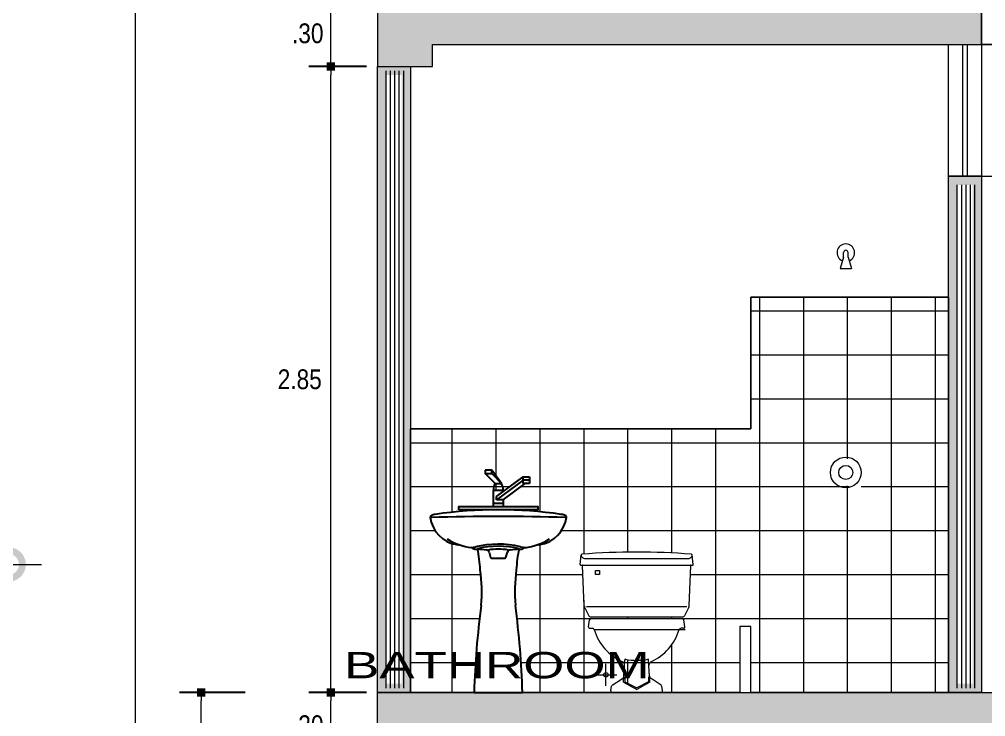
# Model space of a CAD drawing. Header units: millimetres. Extents: x 1555 to 3397, y 790 to 1592.
# Drawn here: x 1710.229 to 1714.628, y 797.353 to 800.527 of the extents above; entities that cross this region are included whole.
import ezdxf

# ---------------------------------------------------------------- set-up
doc = ezdxf.new("R2010")
doc.units = ezdxf.units.MM
doc.linetypes.add('CONTINUA', pattern=[0])
doc.layers.get('0').update_dxf_attribs({"lineweight": 5})
doc.layers.get('Defpoints').update_dxf_attribs({"lineweight": 5})
for name, color, linetype, lineweight in [('0-Hach de Muro Alto', 145, 'Continuous', 5), ('0-Muro Alto', 145, 'Continuous', 5), ('02', 2, 'Continuous', 5), ('CASCO', 7, 'Continuous', 9), ('CONCRETO DE LOSA ALIGERADO', 251, 'Continuous', 5), ('COTA', 250, 'Continuous', 9), ('COTAS', 7, 'Continuous', 9), ('COTAS-01', 7, 'Continuous', 15), ('LOSA STDIO ARQ', 7, 'Continuous', 13), ('MURO ELEV', 7, 'Continuous', 20), ('TEXT2', 7, 'Continuous', 9), ('VENTANA', 150, 'Continuous', 5)]:
    doc.layers.add(name, color=color, linetype=linetype, lineweight=lineweight)
doc.layers.add('0-SANIT', color=139, linetype='CONTINUA')
for name, color, linetype, lineweight, true_color in [('APARATOS-SANITARIOS-02', 7, 'Continuous', 13, 0x474e45), ('RELLENO DE MURO CORTE', 7, 'Continuous', 5, 0x5b605f), ('TEXTURA SH', 7, 'Continuous', 5, 0x5f8f9f)]:
    doc.layers.add(name, color=color, linetype=linetype, lineweight=lineweight, true_color=true_color)
doc.styles.add('DETALLES', font='techl___.ttf')
doc.styles.add('STYLE1-50EJES', font='swissel.ttf', dxfattribs={"width": 1.199999999999999, "height": 0.085})
doc.styles.add('TEXTO-AMBIENTES', font='GOTHIC.TTF', dxfattribs={"width": 1.5, "height": 0.125})
doc.dimstyles.new('50$0', dxfattribs={"dimscale": 0, "dimtxt": 0.09, "dimasz": 0.038, "dimexe": 0.1, "dimexo": 0.05, "dimgap": 0.02, "dimtad": 2, "dimtih": 1, "dimtoh": 1, "dimlfac": -1, "dimzin": 4, "dimdsep": 46, "dimtxsty": 'DETALLES', "dimblk": 'BOXFILLED', "dimcen": 2.5, "dimclrd": 256, "dimclre": 256, "dimclrt": 256, "dimazin": 0, "dimtfac": 1, "dimtmove": 0, "dimatfit": 2, "dimldrblk": 'DOT', "dimfxl": 0.2, "dimfxlon": 1, "dimtolj": 1, "dimtzin": 0, "dimlwd": -1, "dimarcsym": 0})
doc.dimstyles.new('DIM-1-50ejes', dxfattribs={"dimtxt": 0.085, "dimasz": 0.25, "dimexe": 0.15, "dimexo": 0.18, "dimgap": 0.03, "dimtad": 2, "dimtih": 1, "dimtoh": 1, "dimzin": 0, "dimdsep": 46, "dimtxsty": 'STYLE1-50EJES', "dimblk1": 'DOTSMALL', "dimblk2": 'DOTSMALL', "dimsah": 1, "dimcen": 2.75, "dimclrd": 256, "dimclre": 256, "dimclrt": 256, "dimazin": 0, "dimtfac": 1, "dimtix": 1, "dimtmove": 0, "dimatfit": 3, "dimldrblk": 'DOTSMALL', "dimfxl": 1, "dimfxlon": 1, "dimtolj": 1, "dimtzin": 0, "dimlwd": -1, "dimlwe": -1, "dimarcsym": 0})
pattern_1 = [(90, (-15.16078076345252, 10.08726843594229), (-0.02, 1.224606353822377e-18), [])]

# ---------------------------------------------------------------- blocks, each defined once
blk = doc.blocks.new('08')
at = {"layer": '0-SANIT'}
for p, q in [((87.04507369212357, 233.2308533090098), (87.05211288917054, 233.2071760098524)), ((87.05690557095116, 233.2036008611932), (87.11744597145662, 233.203600861193)), ((87.05690557095116, 233.203600861193), (87.08717577120298, 233.203600861193)), ((87.12223865323803, 233.2071760098527), (87.12927785028481, 233.2308533090099)), ((86.97717577119894, 232.592428427897), (87.19717577120674, 232.592428427897))]:
    blk.add_line(p, q, dxfattribs=at)
for centre, radius, start, end in [((87.08717577120298, 231.4095175278598), 2.014083333333336, 81.8127209901912, 98.18727900978902), ((86.78067106628625, 233.3922352793988), 0.0035499504040664, 169.9329668459736, 264.4404851197214), ((86.78270501785846, 233.3918741847464), 0.0056157065251811, 114.2433873927923, 169.9329668459768), ((86.91916892234259, 233.4064563519532), 0.1426308050764352, 186.271216529078, 261.4036405348374), ((87.08717577120298, 223.7811008611924), 9.612499999999931, 88.17070290955546, 91.82929709044451), ((86.81409880926547, 233.3221610680384), 0.0820715027732099, 99.6425033521044, 114.2433873927923), ((87.2551826200652, 233.4064563519532), 0.1426308050764352, 278.5963594651625, 353.728783470922), ((87.36025273314226, 233.3221610680384), 0.0820715027732099, 65.75661260720769, 80.35749664789562), ((87.39164652454748, 233.3918741847464), 0.0056157065251811, 10.06703315402319, 65.75661260720769), ((87.39368047612155, 233.3922352793988), 0.0035499504040664, 275.5595148802786, 10.06703315402639), ((86.99233165990881, 233.5022300300934), 0.2518801346262582, 236.6590644080008, 263.892049885382), ((87.18201988249893, 233.5022300300934), 0.2518801346262582, 276.107950114618, 303.3409355919985), ((86.90301126640954, 233.2937886516301), 0.0288266701460281, 259.6849349654652, 277.9747523212645), ((86.96487908254677, 233.3349897902662), 0.0825706157966858, 268.246867262015, 285.2849628650103), ((86.9619843213277, 233.2398056914471), 0.0124883234263201, 48.17242747926685, 82.53150097110539), ((86.98313447142937, 233.263437949382), 0.0192262231477329, 228.1724274792721, 299.5083657987724), ((87.08717577120298, 232.8417080040499), 0.4256730832410486, 76.33964633221233, 104.1881902887282), ((87.08717577120298, 232.8417080040499), 0.4158928571427728, 76.85632422889596, 103.1436757711107), ((86.36744147079719, 233.1154117162655), 0.6388010195241876, 3.09813212779548, 11.86063549345851), ((87.09283075452907, 233.8562352494145), 0.6177148430277891, 260.6622783658492, 264.364243709984), ((87.0306956467788, 233.226578754988), 0.0150000000006843, 16.55707137709067, 84.36424371143045), ((87.08717577120298, 232.9894758611926), 0.2551250000003096, 79.84078427998246, 100.1592157200175), ((87.14365589562867, 233.226578754989), 0.0149999999995669, 95.63575629103718, 163.4429286253829), ((87.0815207878758, 233.8562352494276), 0.6177148430411902, 275.6357562900782, 279.3377216342137), ((87.80691007160841, 233.1154117162655), 0.6388010195241876, 168.1393645065415, 176.9018678722045), ((87.1912170709784, 233.263437949382), 0.0192262231477329, 240.4916342012276, 311.8275725207279), ((87.20947245986102, 233.3349897902662), 0.0825706157966858, 254.7150371349929, 274.8521757056616), ((87.21236722108007, 233.2398056914471), 0.0124883234263201, 106.4995351413463, 131.8275725207331), ((87.27134027599823, 233.2937886516301), 0.0288266701460281, 262.0252476775565, 280.3150650345349), ((87.05690557095132, 233.2086008611924), 0.0049999999992968, 196.5570713736504, 269.999999998046), ((87.1174459714565, 233.2086008611931), 0.0050000000000541, 270.0000000008142, 343.4429286251789), ((86.20506317576022, 233.0481040346304), 0.8066988150755797, 355.7673589135829, 7.251999638275732), ((87.96928836664542, 233.0481040346304), 0.8066988150755797, 172.7480003617243, 184.2326410864154), ((90.68507814864051, 232.4886815767202), 3.709353508330822, 172.2550944807594, 178.3972862208375), ((83.48927339376498, 232.4886815767202), 3.709353508330992, 1.602713779162419, 7.744905519240548)]:
    blk.add_arc(centre, radius, start, end, dxfattribs=at)
blk = doc.blocks.new('Faucet - single handle front')
for p, q in [((-2, 6), (-2, 5.5)), ((-1, 6), (-2, 6)), ((-1, 5.5), (-1, 6)), ((0.5, 4), (-1, 6)), ((-0.5, 4), (-2, 5.5)), ((-2, 5.5), (-1, 5.5)), ((-1, 5.5), (0.5, 4)), ((-0.25, 2), (3.75, 5)), ((3.75, 4.5), (-0.25, 1.5)), ((3.75, 4.5), (3.75, 5)), ((3.75, 5), (4.75, 5)), ((3.75, 4), (3.75, 4.5)), ((4.75, 4.5), (3.75, 4.5)), ((4.75, 5), (4.75, 4.5)), ((4.75, 4.5), (4.75, 4)), ((-0.75, 3), (0.75, 3)), ((-0.75, 0.5), (-0.75, 3)), ((-0.5, 4), (0.5, 4)), ((0.75, 1.5), (4.087420000000009, 4.002999999999985)), ((0.75, 3), (0.75, 2.738600000000019)), ((4.75, 4), (3.75, 4)), ((-0.25, 1.5), (-0.25, 2)), ((0.75, 1.5), (-0.25, 1.5)), ((0.75, 1.5), (0.75, 0.5)), ((-0.75, 1), (0.75, 1))]:
    blk.add_line(p, q)
blk.add_lwpolyline([(-6, 0), (-6, 0.5), (6, 0.5), (6, 0)], close=True)
for centre, start, end in [((1.254260000000002, 3.030199999999978), 151.0646, 180.8629), ((-1.254260000000002, 3.030199999999978), 359.1371, 28.93536)]:
    blk.add_arc(centre, 2.004481999999999, start, end)
blk = doc.blocks.new('A$C595F2AF5')
at = {"layer": 'APARATOS-SANITARIOS-02'}
for p, q in [((-0.2499080307029544, 0.0879396269036761), (-0.2455712646665233, 0.1313072872643488)), ((-0.22990324565626, 0.1156367212921623), (0.2443458891061709, 0.1156367212921623)), ((0.2643506741510464, 0.0879396269036761), (0.2600139081164343, 0.1313072872643488)), ((-0.2469233926785819, 0.0846416390098739), (0.2613660361266739, 0.0846416390098739)), ((-0.2313771207309401, -0.1001260242816215), (-0.2391952191983364, 0.0835992896739981)), ((-0.1807488546974127, 0.04264830172371601), (-0.1807488546974127, 0.06114536695702099)), ((-0.1807488546974127, 0.06114536695702099), (-0.1622517894643352, 0.06114536695702099)), ((-0.1622517894643352, 0.06114536695702099), (-0.1622517894643352, 0.04264830172371601)), ((0.245819764180851, -0.1001260242816215), (0.2536378626459736, 0.0835992896739981)), ((-0.1622517894643352, 0.04264830172371601), (-0.1807488546974127, 0.04264830172371601)), ((-0.2298073400497742, -0.1061955444673686), (-0.2099553663747429, -0.1458994918167491)), ((-0.2208923018588393, -0.103328537412267), (0.2353349453092051, -0.103328537412267)), ((0.2442499834996852, -0.1061955444673686), (0.2243980098241991, -0.1458994918167491)), ((-0.2126470131565838, -0.1952406418962482), (-0.2069790241853298, -0.1640667025536686)), ((-0.2028010839535455, -0.1503210815184275), (0.2172437274034564, -0.1503210815184275)), ((-0.200093027355706, -0.1583198124295677), (0.214535670805617, -0.1583198124295677)), ((0.2270896566064948, -0.1952406418962482), (0.2214216676352407, -0.1640667025536686)), ((-0.2067447301592438, -0.2023128324432264), (-0.1944960225750947, -0.2023128324432264)), ((-0.1799534254946593, -0.2083118806273205), (0.2271864217923394, -0.2083118806273205)), ((0.2211873736100642, -0.2023128324432264), (0.2089386660250057, -0.2023128324432264)), ((-0.0530044169045141, -0.4482738079742603), (-0.0469966700734403, -0.3461421118619228)), ((0.0674470603526061, -0.4482738079742603), (0.0614393135233513, -0.3461421118619228)), ((-0.1327564692269334, -0.4642712697972229), (-0.1327564692269334, -0.3642871334030815)), ((-0.1827485374255957, -0.4142792015996975), (-0.0827644010305449, -0.4142792015996975)), ((-0.10385895178797, -0.4616849703307935), (-0.0580340490701019, -0.4314153098192719)), ((-0.0466089235928848, -0.4238684379448614), (-0.0462102903898085, -0.4460418037425598)), ((0.0610515670427958, -0.4238684379448614), (0.0606529338397195, -0.4460418037425598)), ((0.118301595237881, -0.4616849703307935), (0.0724766925195581, -0.4314153098192719)), ((-0.1109909781994247, -0.4858313451398999), (-0.106851360922974, -0.4660885550493959)), ((-0.0530044169045141, -0.4482738079742603), (0.0072213217249555, -0.4809484954347454)), ((-0.0462102903898085, -0.4460418037425598), (0.0072213217249555, -0.4738382964106905)), ((0.0606529338397195, -0.4460418037425598), (0.0072213217249555, -0.4738382964106905)), ((0.0674470603526061, -0.4482738079742603), (0.0072213217249555, -0.4809484954347454)), ((0.1254336216493357, -0.4858313451398999), (0.121294004371066, -0.4660885550493959)), ((0.1185836898198431, -0.4942665107163294), (-0.1041410463694774, -0.4942665107163294))]:
    blk.add_line(p, q, dxfattribs=at)
blk.add_circle((-0.1327564692269334, -0.4142792015996975), 0.0099984136394753, dxfattribs=at)
for centre, radius, start, end in [((-0.2415917472999354, 0.1309093355279174), 0.0039993654557901, 94.47587080924713, 174.289406862503), ((0.0072213217249555, -3.047673883982156), 3.192306004828801, 85.52412919072685, 94.47587080927313), ((0.2560343907493916, 0.1309093355279174), 0.0039993654557901, 5.710593137497049, 85.52412919075284), ((-0.2288223222290071, 0.1323854882519981), 0.0167836107591696, 183.6832918305656, 273.6926049631719), ((0.2432649656784633, 0.1323854882519981), 0.0167836107591696, 266.3073950368281, 356.3167081694343), ((-0.2469233926785819, 0.0876411631014662), 0.0029995240918426, 174.289406862503, 270), ((-0.238196281850378, 0.0836417976457824), 0.0009998413639475, 90, 182.4366482468057), ((0.25263892529847, 0.0836417976457824), 0.0009998413639475, 357.5633517531943, 90), ((0.2613660361266739, 0.0876411631014662), 0.0029995240918426, 270, 5.710593137497049), ((-0.2163930605097448, -0.0994884046982634), 0.014997620459213, 182.4366482468057, 206.565051177078), ((0.2308357039596558, -0.0994884046982634), 0.014997620459213, 333.434948822922, 357.5633517531943), ((-0.2028010839535455, -0.142322350605923), 0.0079987309115803, 206.565051177078, 270), ((-0.200093027355706, -0.1653187019768438), 0.0069988895476327, 90, 169.6951535312304), ((0.214535670805617, -0.1653187019768438), 0.0069988895476327, 10.30484646876953, 90), ((0.2172437274034564, -0.142322350605923), 0.0079987309115803, 270, 333.434948822922), ((-0.2067447301592438, -0.1963137842591322), 0.0059990481836852, 169.6951535312304, 270), ((-0.1967702223114429, -0.2144772669877284), 0.0123751950375931, 29.88132701369106, 79.41052305709412), ((-0.1797307635447396, -0.1939309382834153), 0.0143826659923272, 226.6182064325066, 270.8870469194073), ((0.039001210996048, -0.1410143389585983), 0.2348884714201915, 196.6490395032289, 245.817523953367), ((-0.0245585675461371, -0.1410143389585983), 0.2348884714201915, 294.182476046633, 343.3509604967711), ((0.1941734069946506, -0.1939309382834153), 0.0143826659923272, 269.1129530805927, 313.3817935674934), ((0.2112128657595349, -0.2144772669877284), 0.0123751950375931, 100.5894769429058, 150.1186729863089), ((0.2211873736100642, -0.1963137842591322), 0.0059990481836852, 270, 10.30484646876953), ((-0.0440023220403418, -0.3463182499818913), 0.0029995240918426, 78.91429334802227, 176.6335393365656), ((0.0072213217249555, -0.0848839533990713), 0.2634057181805171, 258.9142933480223, 281.0857066519777), ((0.0584449654902528, -0.3463182499818913), 0.0029995240918426, 3.366460663434391, 101.0857066519777), ((-0.0633631377500024, -0.3689717889811845), 0.014997620459213, 356.6335393365656, 65.81752395336697), ((0.0778057811980943, -0.3689717889811845), 0.014997620459213, 114.182476046633, 183.3664606634345), ((-0.0663001691332283, -0.4189013225033023), 0.014997620459213, 303.4467748077149, 356.6335393365656), ((0.0807428125813203, -0.4189013225033023), 0.014997620459213, 183.3664606634345, 236.553225192285), ((-0.1000014290925719, -0.4675248310778671), 0.0069988895476327, 123.4467748077149, 168.1579238846659), ((0.1144440725424829, -0.4675248310778671), 0.0069988895476327, 11.84207611533414, 56.55322519228507), ((-0.1041410463694774, -0.4872676211681437), 0.0069988895476327, 168.1579238846659, 270), ((0.1185836898198431, -0.4872676211681437), 0.0069988895476327, 270, 11.84207611533414)]:
    blk.add_arc(centre, radius, start, end, dxfattribs=at)
blk = doc.blocks.new('_DOTSMALL')
at = {"color": 0, "linetype": 'ByBlock', "const_width": 0.5}
blk.add_lwpolyline([(-0.0625, 0, 1), (0.0625, 0, 1)], format="xyb", close=True, dxfattribs=at)
blk = doc.blocks.new('*D433')
at = {"layer": 'COTAS', "transparency": 16777216}
for p, q in [((1709.308140050526, 798.045696615295), (1710.330788589698, 798.045696615295)), ((1710.180788589698, 790.645696615295), (1710.180788589698, 798.045696615295)), ((1709.308140050526, 790.645696615295), (1710.330788589698, 790.645696615295))]:
    blk.add_line(p, q, dxfattribs=at)
at = {"layer": 'Defpoints', "color": 0, "transparency": 16777216}
for p in [(1709.128140050526, 798.045696615295), (1710.180788589698, 798.045696615295), (1709.128140050526, 790.645696615295)]:
    blk.add_point(p, dxfattribs=at)
at = {"layer": 'COTAS', "transparency": 16777216, "xscale": 0.25, "yscale": 0.25, "zscale": 0.25}
for p, rotation in [((1710.180788589698, 798.045696615295), 90), ((1710.180788589698, 790.645696615295), 270)]:
    blk.add_blockref('_DOTSMALL', p, dxfattribs=dict(at, rotation=rotation))
at = {"layer": 'COTAS', "transparency": 16777216, "insert": (1710.363409279353, 794.3456966152952), "char_height": 0.085, "attachment_point": 5, "style": 'STYLE1-50EJES'}
blk.add_mtext('\\A1;7.40', dxfattribs=at)
blk = doc.blocks.new('_BOXFILLED')
at = {"color": 0, "linetype": 'ByBlock'}
blk.add_line((-0.5, 0), (-1, 0), dxfattribs=at)
blk.add_solid([(-0.5, 0.5), (0.5, 0.5), (-0.5, -0.5), (0.5, -0.5)], dxfattribs=at)
blk = doc.blocks.new('*D509')
at = {"layer": 'COTAS-01', "lineweight": -2, "transparency": 16777216}
for p, q in [((1711.809811800447, 797.4632360778785), (1711.547972589209, 797.4632360778785)), ((1711.809811800446, 797.1632360778785), (1711.547972589209, 797.1632360778785))]:
    blk.add_line(p, q, dxfattribs=at)
at = {"layer": 'COTAS-01', "transparency": 16777216}
blk.add_line((1711.647972589209, 797.2012360778785), (1711.647972589209, 797.4252360778785), dxfattribs=at)
at = {"layer": 'Defpoints', "color": 0, "transparency": 16777216}
for p in [(1711.647972589209, 797.4632360778785), (1711.859811800447, 797.4632360778785), (1711.859811800446, 797.1632360778785)]:
    blk.add_point(p, dxfattribs=at)
at = {"layer": 'COTAS-01', "transparency": 16777216, "xscale": 0.038, "yscale": 0.038, "zscale": 0.038}
for p, rotation in [((1711.647972589209, 797.4632360778785), 90), ((1711.647972589209, 797.1632360778785), 270)]:
    blk.add_blockref('_BOXFILLED', p, dxfattribs=dict(at, rotation=rotation))
at = {"layer": 'COTAS-01', "transparency": 16777216, "insert": (1711.542446273419, 797.3132360778787), "char_height": 0.09, "attachment_point": 5, "style": 'DETALLES'}
blk.add_mtext('\\A1;.30', dxfattribs=at)
blk = doc.blocks.new('_Dot')
at = {"layer": '02', "color": 0, "lineweight": -2}
blk.add_line((-0.5, 0), (-1, 0), dxfattribs=at)
at = {"layer": '02', "color": 0, "const_width": 0.5}
blk.add_lwpolyline([(-0.25, 0, 1), (0.25, 0, 1)], format="xyb", close=True, dxfattribs=at)
blk = doc.blocks.new('*D510')
at = {"layer": 'COTAS-01', "lineweight": -2, "transparency": 16777216}
for p, q in [((1711.809811800449, 800.3132360778761), (1711.547972589209, 800.3132360778761)), ((1711.809811800447, 797.4632360778785), (1711.547972589209, 797.4632360778785))]:
    blk.add_line(p, q, dxfattribs=at)
at = {"layer": 'COTAS-01', "transparency": 16777216}
blk.add_line((1711.647972589209, 797.5012360778785), (1711.647972589209, 800.2752360778761), dxfattribs=at)
at = {"layer": 'Defpoints', "color": 0, "transparency": 16777216}
for p in [(1711.647972589209, 800.3132360778761), (1711.859811800449, 800.3132360778761), (1711.859811800447, 797.4632360778785)]:
    blk.add_point(p, dxfattribs=at)
at = {"layer": 'COTAS-01', "transparency": 16777216, "xscale": 0.038, "yscale": 0.038, "zscale": 0.038}
for p, rotation in [((1711.647972589209, 800.3132360778761), 90), ((1711.647972589209, 797.4632360778785), 270)]:
    blk.add_blockref('_BOXFILLED', p, dxfattribs=dict(at, rotation=rotation))
at = {"layer": 'COTAS-01', "transparency": 16777216, "insert": (1711.505933115524, 798.8882360778775), "char_height": 0.09, "attachment_point": 5, "style": 'DETALLES'}
blk.add_mtext('\\A1;2.85', dxfattribs=at)
blk = doc.blocks.new('*D511')
at = {"layer": 'COTAS-01', "lineweight": -2, "transparency": 16777216}
for p, q in [((1711.809811800447, 800.6132360778761), (1711.547972589209, 800.6132360778761)), ((1711.809811800449, 800.3132360778761), (1711.547972589209, 800.3132360778761))]:
    blk.add_line(p, q, dxfattribs=at)
at = {"layer": 'COTAS-01', "transparency": 16777216}
blk.add_line((1711.647972589209, 800.3512360778761), (1711.647972589209, 800.5752360778761), dxfattribs=at)
at = {"layer": 'Defpoints', "color": 0, "transparency": 16777216}
for p in [(1711.647972589209, 800.6132360778761), (1711.859811800447, 800.6132360778761), (1711.859811800449, 800.3132360778761)]:
    blk.add_point(p, dxfattribs=at)
at = {"layer": 'COTAS-01', "transparency": 16777216, "xscale": 0.038, "yscale": 0.038, "zscale": 0.038}
for p, rotation in [((1711.647972589209, 800.6132360778761), 90), ((1711.647972589209, 800.3132360778761), 270)]:
    blk.add_blockref('_BOXFILLED', p, dxfattribs=dict(at, rotation=rotation))
at = {"layer": 'COTAS-01', "transparency": 16777216, "insert": (1711.542446273419, 800.4632360778763), "char_height": 0.09, "attachment_point": 5, "style": 'DETALLES'}
blk.add_mtext('\\A1;.30', dxfattribs=at)
blk = doc.blocks.new('*D537')
at = {"layer": 'COTA', "lineweight": -2, "transparency": 16777216}
for p, q in [((1711.257911035902, 797.4632360778785), (1710.957911035902, 797.4632360778785)), ((1711.257911035902, 790.7132360778762), (1710.957911035902, 790.7132360778762))]:
    blk.add_line(p, q, dxfattribs=at)
at = {"layer": 'COTA', "transparency": 16777216}
blk.add_line((1711.057911035901, 790.7512360778762), (1711.057911035901, 797.4252360778785), dxfattribs=at)
at = {"layer": 'Defpoints', "color": 0, "transparency": 16777216}
for p in [(1711.057911035901, 797.4632360778785), (1711.859811800446, 797.4632360778785), (1711.859811800446, 790.7132360778762)]:
    blk.add_point(p, dxfattribs=at)
at = {"layer": 'COTA', "transparency": 16777216, "xscale": 0.038, "yscale": 0.038, "zscale": 0.038}
for p, rotation in [((1711.057911035901, 797.4632360778785), 90), ((1711.057911035901, 790.7132360778762), 270)]:
    blk.add_blockref('_BOXFILLED', p, dxfattribs=dict(at, rotation=rotation))
at = {"layer": 'COTA', "transparency": 16777216, "insert": (1710.912187351691, 794.0882360778776), "char_height": 0.09, "attachment_point": 5, "style": 'DETALLES'}
blk.add_mtext('\\A1;6.75', dxfattribs=at)
blk = doc.blocks.new('*D538')
at = {"layer": 'COTA', "lineweight": -2, "transparency": 16777216}
for p, q in [((1710.957911035902, 800.6132360778703), (1710.657911035902, 800.6132360778703)), ((1710.957911035902, 790.7132360778762), (1710.657911035902, 790.7132360778762))]:
    blk.add_line(p, q, dxfattribs=at)
at = {"layer": 'COTA', "transparency": 16777216}
blk.add_line((1710.757911035902, 790.7512360778762), (1710.757911035902, 800.5752360778703), dxfattribs=at)
at = {"layer": 'Defpoints', "color": 0, "transparency": 16777216}
for p in [(1710.757911035902, 800.6132360778703), (1711.859811800447, 800.6132360778703), (1711.859811800447, 790.7132360778762)]:
    blk.add_point(p, dxfattribs=at)
at = {"layer": 'COTA', "transparency": 16777216, "xscale": 0.038, "yscale": 0.038, "zscale": 0.038}
for p, rotation in [((1710.757911035902, 800.6132360778703), 90), ((1710.757911035902, 790.7132360778762), 270)]:
    blk.add_blockref('_BOXFILLED', p, dxfattribs=dict(at, rotation=rotation))
at = {"layer": 'COTA', "transparency": 16777216, "insert": (1710.60771366748, 795.6632360778734), "char_height": 0.09, "attachment_point": 5, "style": 'DETALLES'}
blk.add_mtext('\\A1;9.90', dxfattribs=at)

msp = doc.modelspace()

# ---------------------------------------------------------------- hatches: boundary and pattern name
at = {"layer": 'CONCRETO DE LOSA ALIGERADO'}
h = msp.add_hatch(dxfattribs=at)
h.set_pattern_fill('CONCRETE', color=256, scale=0.18, style=0, pattern_type=2)
h.set_pattern_definition([(45, (290.8531900736515, -160.2073854640655), (0, 0.1800008193761351), [0.0254556, -0.050913, 0.0127278, -0.0763668, 0.0254556, -0.06363964116000001]), (135, (290.9701900736515, -160.1983854640654), (-0.1800008193761351, 0), [0.02545578, -0.0381834, 0.0127278, -0.063639, 0.02545578, -0.08909668116000001]), (63.43494882, (290.8261900736516, -160.2343854640656), (9.1798e-12, 0.1800000000000169), [0.02012399999999981, -0.08049599999999912, 0.02012399999999981, -0.08050211801999912]), (116.5650512, (290.8261900736516, -160.2343854640656), (-7.20117e-11, 0.1800000000000169), [0.02012399999999981, -0.08049599999999912, 0.02012399999999981, -0.08050211801999912]), (0, (290.8261900736516, -160.2163854640656), (0, 0.18), [0.009000000000000001, -0.07200000000000001, 0.018, -0.07200000000000001, 0.009000000000000001]), (0, (290.8261900736516, -160.1893854640655), (0, 0.18), [-0.027, 0.018, -0.07200000000000001, 0, -0.063, 0]), (0, (290.8261900736516, -160.1803854640655), (0, 0.18), [-0.07200000000000001, 0, -0.05400000000000001, 0.018, -0.036, 0]), (0, (290.8261900736516, -160.1533854640655), (0, 0.18), [-0.036, 0, -0.045, 0.018, -0.081, 0]), (0, (290.8261900736516, -160.1263854640654), (0, 0.18), [-0.036, 0.018, -0.07200000000000001, 0.018, -0.036, 0]), (0, (290.8261900736516, -160.0813854640655), (0, 0.18), [-0.027, 0.018, -0.036, 0, -0.099, 0]), (0, (290.8261900736516, -160.0723854640655), (0, 0.18), [-0.036, 0, -0.108, 0.018, -0.018, 0]), (90, (290.8351900736516, -160.1983854640654), (-0.18, 0), [-0.05400000000000001, 0, -0.05400000000000001, 0, -0.07200000000000001, 0]), (90, (290.8531900736515, -160.2343854640656), (-0.18, 0), [-0.027, 0.018, -0.07200000000000001, 0, -0.063, 0]), (90, (290.8711900736516, -160.2343854640656), (-0.18, 0), [-0.07200000000000001, 0, -0.063, 0.018, -0.027, 0]), (90, (290.9701900736515, -160.2343854640656), (-0.18, 0), [-0.036, 0.018, -0.09, 0.018, -0.018, 0]), (90, (290.8441900736516, -160.2163854640656), (-0.18, 0), [-0.05400000000000001, 0, -0.063, 0, -0.063, 0]), (90, (290.8621900736516, -160.2163854640656), (-0.18, 0), [-0.045, 0, -0.099, 0, -0.036, 0]), (90, (290.8801900736517, -160.2073854640655), (-0.18, 0), [-0.09, 0, -0.027, 0, -0.063, 0]), (90, (290.8891900736517, -160.2253854640655), (-0.18, 0), [-0.081, 0, -0.036, 0, -0.045, 0]), (90, (290.9071900736514, -160.1983854640654), (-0.18, 0), [-0.07200000000000001, 0, -0.027, 0, -0.07200000000000001, 0]), (90, (290.9161900736514, -160.1893854640655), (-0.18, 0), [-0.081, 0, -0.036, 0, -0.063, 0]), (90, (290.9251900736515, -160.2343854640656), (-0.18, 0), [-0.108, 0, -0.045, 0, -0.027, 0]), (90, (290.9341900736515, -160.2073854640655), (-0.18, 0), [-0.036, 0, -0.07200000000000001, 0, -0.07200000000000001, 0]), (90, (290.9431900736515, -160.2163854640656), (-0.18, 0), [-0.081, 0, -0.045, 0, -0.05400000000000001, 0]), (90, (290.9521900736515, -160.2253854640655), (-0.18, 0), [-0.07200000000000001, 0, -0.05400000000000001, 0, -0.05400000000000001, 0]), (90, (290.9701900736515, -160.2163854640656), (-0.18, 0), [-0.05400000000000001, 0, -0.05400000000000001, 0, -0.07200000000000001, 0]), (90, (290.9881900736516, -160.2073854640655), (-0.18, 0), [-0.07200000000000001, 0, -0.036, 0, -0.07200000000000001, 0]), (90, (290.9971900736516, -160.1983854640654), (-0.18, 0), [-0.027, 0, -0.108, 0, -0.045, 0])])
h.paths.add_polyline_path([(1714.609811800445, 800.4132360778788), (1714.609811800445, 800.613236077885), (1711.859811800447, 800.613236077885), (1711.859811800447, 800.313236077876), (1712.109811800447, 800.3132360778761), (1712.109811800447, 800.4132360778851)])
h.paths.add_polyline_path([(1717.159811800446, 800.3132360778761), (1717.159811800446, 800.6132360778848), (1715.559811800447, 800.6132360778848), (1715.559811800447, 800.3132360778761), (1715.809811800447, 800.3132360778761), (1715.809811800447, 800.4132360778763), (1716.909811800448, 800.4132360778761), (1716.909811800448, 800.3132360778762)])
h.paths.add_polyline_path([(1718.109811800444, 800.613236077885), (1718.109811800444, 800.4132360778788), (1720.609811800446, 800.4132360778851), (1720.609811800446, 800.3132360778759), (1720.859811800446, 800.313236077876), (1720.859811800446, 800.613236077885)])
h = msp.add_hatch(dxfattribs=at)
h.set_pattern_fill('CONCRETE', color=256, scale=0.18, style=0, pattern_type=2)
h.set_pattern_definition([(45, (290.8531900736515, -163.357385464063), (0, 0.1800008193761351), [0.0254556, -0.050913, 0.0127278, -0.0763668, 0.0254556, -0.06363964116000001]), (135, (290.9701900736515, -163.348385464063), (-0.1800008193761351, 0), [0.02545578, -0.0381834, 0.0127278, -0.063639, 0.02545578, -0.08909668116000001]), (63.43494882, (290.8261900736516, -163.3843854640631), (9.1798e-12, 0.1800000000000169), [0.02012399999999982, -0.08049599999999918, 0.02012399999999982, -0.08050211801999918]), (116.5650512, (290.8261900736516, -163.3843854640631), (-7.20117e-11, 0.1800000000000169), [0.02012399999999982, -0.08049599999999918, 0.02012399999999982, -0.08050211801999918]), (0, (290.8261900736516, -163.3663854640631), (0, 0.18), [0.009000000000000001, -0.07200000000000001, 0.018, -0.07200000000000001, 0.009000000000000001]), (0, (290.8261900736516, -163.339385464063), (0, 0.18), [-0.027, 0.018, -0.07200000000000001, 0, -0.063, 0]), (0, (290.8261900736516, -163.3303854640631), (0, 0.18), [-0.07200000000000001, 0, -0.05400000000000001, 0.018, -0.036, 0]), (0, (290.8261900736516, -163.3033854640631), (0, 0.18), [-0.036, 0, -0.045, 0.018, -0.081, 0]), (0, (290.8261900736516, -163.276385464063), (0, 0.18), [-0.036, 0.018, -0.07200000000000001, 0.018, -0.036, 0]), (0, (290.8261900736516, -163.2313854640631), (0, 0.18), [-0.027, 0.018, -0.036, 0, -0.099, 0]), (0, (290.8261900736516, -163.2223854640631), (0, 0.18), [-0.036, 0, -0.108, 0.018, -0.018, 0]), (90, (290.8351900736516, -163.348385464063), (-0.18, 0), [-0.05400000000000001, 0, -0.05400000000000001, 0, -0.07200000000000001, 0]), (90, (290.8531900736515, -163.3843854640631), (-0.18, 0), [-0.027, 0.018, -0.07200000000000001, 0, -0.063, 0]), (90, (290.8711900736516, -163.3843854640631), (-0.18, 0), [-0.07200000000000001, 0, -0.063, 0.018, -0.027, 0]), (90, (290.9701900736515, -163.3843854640631), (-0.18, 0), [-0.036, 0.018, -0.09, 0.018, -0.018, 0]), (90, (290.8441900736516, -163.3663854640631), (-0.18, 0), [-0.05400000000000001, 0, -0.063, 0, -0.063, 0]), (90, (290.8621900736516, -163.3663854640631), (-0.18, 0), [-0.045, 0, -0.099, 0, -0.036, 0]), (90, (290.8801900736517, -163.357385464063), (-0.18, 0), [-0.09, 0, -0.027, 0, -0.063, 0]), (90, (290.8891900736517, -163.3753854640631), (-0.18, 0), [-0.081, 0, -0.036, 0, -0.045, 0]), (90, (290.9071900736514, -163.348385464063), (-0.18, 0), [-0.07200000000000001, 0, -0.027, 0, -0.07200000000000001, 0]), (90, (290.9161900736514, -163.339385464063), (-0.18, 0), [-0.081, 0, -0.036, 0, -0.063, 0]), (90, (290.9251900736515, -163.3843854640631), (-0.18, 0), [-0.108, 0, -0.045, 0, -0.027, 0]), (90, (290.9341900736515, -163.357385464063), (-0.18, 0), [-0.036, 0, -0.07200000000000001, 0, -0.07200000000000001, 0]), (90, (290.9431900736515, -163.3663854640631), (-0.18, 0), [-0.081, 0, -0.045, 0, -0.05400000000000001, 0]), (90, (290.9521900736515, -163.3753854640631), (-0.18, 0), [-0.07200000000000001, 0, -0.05400000000000001, 0, -0.05400000000000001, 0]), (90, (290.9701900736515, -163.3663854640631), (-0.18, 0), [-0.05400000000000001, 0, -0.05400000000000001, 0, -0.07200000000000001, 0]), (90, (290.9881900736516, -163.357385464063), (-0.18, 0), [-0.07200000000000001, 0, -0.036, 0, -0.07200000000000001, 0]), (90, (290.9971900736516, -163.348385464063), (-0.18, 0), [-0.027, 0, -0.108, 0, -0.045, 0])])
h.paths.add_polyline_path([(1720.609811800446, 797.1632360778783), (1720.859811800446, 797.1632360778784), (1720.859811800446, 797.4632360778874), (1711.859811800447, 797.4632360778874), (1711.859811800447, 797.1632360778784), (1712.109811800447, 797.1632360778785), (1712.109811800447, 797.2632360778875), (1715.559811800447, 797.2632360778787), (1715.559811800447, 797.1632360778785), (1715.809811800447, 797.1632360778785), (1715.809811800447, 797.2632360778787), (1716.909811800448, 797.2632360778786), (1716.909811800448, 797.1632360778787), (1717.159811800446, 797.1632360778785), (1717.159811800446, 797.2632360778787), (1720.609811800446, 797.2632360778875)])
at = {"layer": 'RELLENO DE MURO CORTE'}
h = msp.add_hatch(dxfattribs=at)
h.set_pattern_fill('_USER', color=256, scale=0.02, angle=90, style=0, pattern_type=0)
h.set_pattern_definition(pattern_1)
h.paths.add_polyline_path([(1711.879811800449, 800.2932360778761), (1711.989811800449, 800.2932360778761), (1711.989811800449, 797.4832360778785), (1711.879811800449, 797.4832360778785)])
h = msp.add_hatch(dxfattribs=at)
h.set_pattern_fill('_USER', color=256, scale=0.02, angle=90, style=0, pattern_type=0)
h.set_pattern_definition(pattern_1)
h.paths.add_polyline_path([(1714.479811800451, 799.773236077876), (1714.589811800451, 799.773236077876), (1714.589811800451, 797.4832360778785), (1714.479811800451, 797.4832360778785)])
at = {"layer": 'TEXTURA SH'}
h = msp.add_hatch(dxfattribs=at)
h.set_pattern_fill('_USER', color=256, scale=0.2, angle=90, style=0, double=1, pattern_type=0)
h.set_pattern_definition([(90, (0, 0), (-0.2, 1.224606353822377e-17), []), (180, (0, 0), (-2.449212707644755e-17, -0.2), [])])
h.paths.add_polyline_path([(1713.288936976964, 798.0923990926623, 0.03907921678244236), (1712.790686623927, 798.0923990926622, 0.3630491229338544), (1712.787019214055, 798.0888098758594), (1712.782682448017, 798.0454422154988, 0.4437164408480133), (1712.785667086042, 798.0421442276045), (1712.793350904231, 798.0421442276045), (1712.80121335799, 797.8573765643124, 0.1056707213335094), (1712.802783138672, 797.8513070441267), (1712.822635112346, 797.8116030967785, 0.2840790438422734), (1712.829789394767, 797.8071815070773), (1713.249834206124, 797.8071815070773, 0.2840790438366647), (1713.256988488544, 797.8116030967783), (1713.276840462219, 797.8513070441265, 0.1056707213395275), (1713.278410242901, 797.8573765643126), (1713.286272696657, 798.0421442276047), (1713.293956514847, 798.0421442276045, 0.4437164408295418), (1713.296941152871, 798.0454422154986), (1713.292604386835, 798.0888098758592, 0.3630491228744778)], flags=16)
h.paths.add_polyline_path([(1714.103764453086, 798.4646007135981, 1), (1713.963687234049, 798.4646007135981, 1)], flags=16)
h.paths.add_polyline_path([(1713.226763885715, 797.7491889843192), (1713.226763819452, 797.7491889843193, 0.1240485448414058), (1713.23357923879, 797.7509062626937, -0.2198860968147729), (1713.104252574052, 797.6022123106196, 0.3113886581931119), (1713.095424519755, 797.5876501090163), (1713.094029792243, 797.6113604767327, 0.4542476396864336), (1713.090458704233, 797.6141278935686, -0.09704396884753576), (1712.989164896658, 797.6141278935684, 0.4542476396607027), (1712.985593808647, 797.6113604767327), (1712.984199081133, 797.5876501090152, 0.3113886582178247), (1712.975371026838, 797.6022123106201, -0.2198860968132108), (1712.8460443621, 797.7509062626937, 0.1230649855574276), (1712.852804047613, 797.749189092049), (1712.852776214079, 797.7491892267113, -0.1567061608091057), (1712.844414465161, 797.7519295356736, 0.1467558124204738), (1712.838094456143, 797.7551897561516), (1712.825845748561, 797.755189756152, -0.4679280380102448), (1712.819943465564, 797.7622619466988), (1712.825611454535, 797.7934358860415, -0.3624646087647312), (1712.832497451365, 797.7991827761656), (1713.247126149526, 797.7991827761656, -0.3624646087628604), (1713.254012146356, 797.7934358860416), (1713.259680135327, 797.7622619466987, -0.4679280380051562), (1713.25377785233, 797.755189756152), (1713.241529144746, 797.7551897561516, 0.1467558125783224), (1713.235209135722, 797.7519295356683, -0.1581935695449581)], flags=16)
h.paths.add_polyline_path([(1712.870338689256, 798.0186479555518), (1712.851841624023, 798.0186479555518), (1712.851841624023, 798.0001508903185), (1712.870338689256, 798.0001508903185)], flags=0)
h.paths.add_polyline_path([(1714.065825055909, 798.4646007135981, 1), (1714.001626631226, 798.4646007135981, 1)], flags=0)
h.paths.add_polyline_path([(1712.394811800511, 798.4144085111745), (1712.349811800511, 798.4594085111745), (1712.379811800511, 798.4594085111745), (1712.424811800511, 798.4144085111745)], flags=16)
h.paths.add_polyline_path([(1712.719811800511, 798.2636634615403, 0.2478898229308104), (1712.716588439451, 798.2678022889459, 0.07043195276745214), (1712.694484955056, 798.274188981789, 0.03546890884489629), (1712.409811800511, 798.2944085111748), (1712.589811800511, 798.2944085111745), (1712.589811800511, 798.3094085111745), (1712.432311800511, 798.3094085111745), (1712.432311800511, 798.3394085111745), (1712.532314397394, 798.4144085111745), (1712.552311800511, 798.4144085111745), (1712.552311800511, 798.4294085111745), (1712.552311800511, 798.4444085111745), (1712.522311800511, 798.4444085111745), (1712.432311800511, 798.3769085111745), (1712.432311800511, 798.3844085111746), (1712.387311800511, 798.3844085111746), (1712.387311800511, 798.3094085111745), (1712.229811800511, 798.3094085111745), (1712.229811800511, 798.2944085111745), (1712.409811800511, 798.2944085111748, 0.03573894834407659), (1712.122987850758, 798.2738807189436, 0.06379470761123925), (1712.103035161571, 798.267802288946, 0.2478898229224092), (1712.099811800511, 798.2636634615407, 0.47380844932761), (1712.103425378375, 798.2595244282643, -0.0159292107346762), (1712.715748160323, 798.2595387701787, 0.5165789756875072)], flags=16)
h.paths.add_polyline_path([(1712.889835595854, 797.5432233869951, 1), (1712.909832423133, 797.5432233869951, 1)], flags=16)
edge = h.paths.add_edge_path()
edge.add_arc((1712.532108476903, 798.2057974398742), 0.08257061579616914, 271.7514601665431, 274.8521930126003)
edge.add_arc((1712.504655908315, 798.3730376795932), 0.2518801346263326, 277.858044509535, 289.7999334661486)
edge.add_arc((1712.593918375752, 798.1646043571409), 0.02882667014569452, 262.1414930517963, 278.2728350218659)
edge.add_arc((1712.577818650763, 798.277264002134), 0.1426308050764683, 278.1611327851822, 353.728785204932)
edge.add_arc((1712.716328707354, 798.263072004249), 0.003549950404056884, 267.99154276644015, 336.97908659967123, ccw=False)
edge.add_arc((1712.409811800386, 788.6519085111804), 9.612499999997333, 88.17342308540877, 91.82385673612738)
edge.add_arc((1712.103450970624, 798.2630632521325), 0.003549950404056884, 185.9517315406963, 276.8673284677575, ccw=False)
edge.add_arc((1712.241804951631, 798.2772640021221), 0.1426308050764684, 185.8626310261879, 261.4036381157344)
edge.add_arc((1712.225647302478, 798.1645963003815), 0.02882667014610255, 259.6849092388283, 277.9747474910808)
edge.add_arc((1712.314967688527, 798.3730376803231), 0.2518801346263325, 250.2000682225565, 263.8920500473069)
edge.add_arc((1712.284620350636, 798.1106133414287), 0.01248832342612327, 48.17242747855471, 73.500464858052, ccw=False)
edge.add_arc((1712.305770500737, 798.1342455993638), 0.01922622314801561, 228.1724274797576, 299.508365793847)
edge.add_arc((1711.690077500104, 797.9862193662469), 0.6388010195249713, 3.0981321558388117, 11.860635493311179, ccw=False)
edge.add_arc((1711.527699205068, 797.9189116846117), 0.8066988150757541, -4.232641086382785, 7.251999660361491, ccw=False)
edge.add_arc((1716.007714177949, 797.3594892267014), 3.709353508331015, 172.2550944807522, 178.3972862208345)
edge.add_line((1712.299811800507, 797.4632360778785), (1712.009811800449, 797.4632360778785))
edge.add_line((1712.009811800449, 797.4632360778785), (1712.009811800449, 798.6632360778785))
edge.add_line((1712.009811800449, 798.6632360778785), (1713.559811800447, 798.6632360778785))
edge.add_line((1713.559811800447, 798.6632360778785), (1713.559811800447, 799.2632360778784))
edge.add_line((1713.559811800447, 799.2632360778784), (1714.459811800451, 799.2632360778784))
edge.add_line((1714.459811800451, 799.2632360778784), (1714.459811800451, 797.4632360778785))
edge.add_line((1714.459811800451, 797.4632360778785), (1713.559811800447, 797.4632360778785))
edge.add_line((1713.559811800447, 797.4632360778785), (1713.559811800447, 797.7632360778784))
edge.add_line((1713.559811800447, 797.7632360778784), (1713.509811800447, 797.7632360778784))
edge.add_line((1713.509811800447, 797.7632360778784), (1713.509811800447, 797.4632360778785))
edge.add_line((1713.509811800447, 797.4632360778785), (1713.15117416854, 797.4632360778791))
edge.add_arc((1713.15117416854, 797.4702349674267), 0.00699888954763334, 270, 371.8420761184424)
edge.add_line((1713.15802410037, 797.4716712434558), (1713.153884483092, 797.4914140335461))
edge.add_arc((1713.147034551263, 797.4899777575166), 0.006998889547705224, 11.842076121557, 56.55322519530581)
edge.add_line((1713.150892073958, 797.4958176182645), (1713.10506717124, 797.526087278775))
edge.add_arc((1713.113333291302, 797.5386012660916), 0.01499762045935389, 183.3664606632768, 236.55322519279042, ccw=False)
edge.add_line((1713.098361551139, 797.5377205754938), (1713.100037539073, 797.5092287806206))
edge.add_line((1713.100037539073, 797.5092287806206), (1713.039811800445, 797.4765540931601))
edge.add_line((1713.039811800445, 797.4765540931601), (1712.979586061816, 797.5092287806206))
edge.add_line((1712.979586061816, 797.5092287806206), (1712.98126204975, 797.5377205754935))
edge.add_arc((1712.966290309587, 797.5386012660915), 0.01499762045928464, 303.44677480768837, 356.6335393358051, ccw=False)
edge.add_line((1712.974556429649, 797.5260872787751), (1712.928731526932, 797.4958176182645))
edge.add_arc((1712.932589049628, 797.4899777575171), 0.006998889547536358, 123.4467748098523, 168.1579238879338)
edge.add_line((1712.925739117798, 797.4914140335454), (1712.921599500521, 797.4716712434555))
edge.add_arc((1712.928449432351, 797.4702349674267), 0.0069988895475981, 168.1579238842903, 270)
edge.add_line((1712.928449432351, 797.4632360778791), (1712.519811800515, 797.4632360778785))
edge.add_arc((1708.811909423073, 797.3594892267014), 3.709353508330805, 1.602713779165641, 7.744905519248357)
edge.add_arc((1713.291924395954, 797.9189116846114), 0.8066988150757356, 172.748000339899, 184.2326410863668, ccw=False)
edge.add_arc((1713.129546100917, 797.9862193662455), 0.638801019525301, 168.1393645064508, 176.9018678443762, ccw=False)
edge.add_arc((1712.513853100286, 798.1342455993633), 0.01922622314766897, 240.4916341985094, 311.827572521877)
edge.add_arc((1712.535196319945, 798.1107898088374), 0.01248832342634873, 92.58919671752898, 133.0276441748123, ccw=False)

# ---------------------------------------------------------------- linework, layer by layer
at = {"layer": '0-Hach de Muro Alto', "const_width": 0.04}
for points in [[(1711.879811800449, 800.2932360778761), (1711.989811800449, 800.2932360778761), (1711.989811800449, 797.4832360778785), (1711.879811800449, 797.4832360778785)], [(1714.479811800451, 799.7932360778763), (1714.589811800451, 799.7932360778763), (1714.589811800451, 797.4832360778785), (1714.479811800451, 797.4832360778785)]]:
    msp.add_lwpolyline(points, close=True, dxfattribs=at)
at = {"layer": '0-Muro Alto'}
for points in [[(1711.859811800449, 800.3132360778761), (1712.009811800449, 800.3132360778761), (1712.009811800449, 797.4632360778785), (1711.859811800449, 797.4632360778785)], [(1714.459811800451, 799.8132360778762), (1714.609811800451, 799.8132360778762), (1714.609811800451, 797.4632360778785), (1714.459811800451, 797.4632360778785)]]:
    msp.add_lwpolyline(points, close=True, dxfattribs=at)
at = {"layer": 'APARATOS-SANITARIOS-02'}
for p, q in [((1713.98118080642, 799.4439976303802), (1713.965345611406, 799.3936604735784)), ((1713.98118080642, 799.4439976303802), (1713.98118080642, 799.4651993966592)), ((1714.00246080642, 799.4439976303802), (1714.00246080642, 799.4651993966592)), ((1714.00246080642, 799.4439976303802), (1714.018296001435, 799.3936604735784)), ((1713.965345611406, 799.3936604735784), (1714.018296001435, 799.3936604735784))]:
    msp.add_line(p, q, dxfattribs=at)
msp.add_lwpolyline([(1713.55981180045, 797.7632360778784), (1713.509811800449, 797.7632360778784), (1713.509811800449, 797.4632360778785), (1713.55981180045, 797.4632360778785)], close=True, dxfattribs=at)
for radius in [0.0700386095183142, 0.032099212341623]:
    msp.add_circle((1713.99182080642, 798.4646007135981), radius, dxfattribs=at)
for radius, start, end in [(0.0400000000000063, 292.8957336365257, 247.1042663634442), (0.0106399999999667, 0, 180)]:
    msp.add_arc((1713.99182080642, 799.4651993966592), radius, start, end, dxfattribs=at)
at = {"layer": 'CASCO'}
msp.add_lwpolyline([(1714.459811800451, 800.413236077876), (1714.609811800451, 800.413236077876), (1714.609811800451, 799.8132360778762), (1714.459811800451, 799.8132360778762)], close=True, dxfattribs=at)
at = {"layer": 'LOSA STDIO ARQ', "const_width": 0.04}
for points in [[(1714.589811800444, 800.5932360778703), (1711.879811800447, 800.5932360778703), (1711.879811800446, 800.3332360778703), (1712.089811800447, 800.3332360778703), (1712.089811800447, 800.4332360778704), (1714.589811800444, 800.4332360778704)], [(1720.839811800446, 797.4432360778874), (1720.839811800446, 797.1832360778876), (1720.629811800447, 797.1832360778876), (1720.629811800447, 797.2832360778875), (1717.139811800446, 797.2832360778875), (1717.139811800446, 797.1832360778876), (1716.929811800448, 797.1832360778876), (1716.929811800448, 797.2832360778875), (1715.789811800447, 797.2832360778875), (1715.789811800447, 797.1832360778876), (1715.579811800447, 797.1832360778876), (1715.579811800447, 797.2832360778875), (1712.089811800447, 797.2832360778875), (1712.089811800447, 797.1832360778876), (1711.879811800446, 797.1832360778876), (1711.879811800447, 797.4432360778874)]]:
    msp.add_lwpolyline(points, close=True, dxfattribs=at)
at = {"layer": 'LOSA STDIO ARQ'}
for points in [[(1714.609811800444, 800.6132360778703), (1711.859811800447, 800.6132360778703), (1711.859811800446, 800.3132360778703), (1712.109811800447, 800.3132360778703), (1712.109811800447, 800.4132360778705), (1714.609811800444, 800.4132360778705)], [(1715.559811800443, 800.6132360778703), (1714.609811800444, 800.6132360778703), (1714.609811800444, 800.4132360778705), (1715.559811800443, 800.4132360778705)], [(1720.859811800446, 797.4632360778785), (1720.859811800446, 797.1632360778785), (1720.609811800446, 797.1632360778785), (1720.609811800446, 797.2632360778787), (1717.159811800446, 797.2632360778787), (1717.159811800446, 797.1632360778785), (1716.909811800448, 797.1632360778785), (1716.909811800448, 797.2632360778787), (1715.809811800447, 797.2632360778787), (1715.809811800447, 797.1632360778785), (1715.559811800447, 797.1632360778785), (1715.559811800447, 797.2632360778787), (1712.109811800447, 797.2632360778787), (1712.109811800447, 797.1632360778785), (1711.859811800446, 797.1632360778785), (1711.859811800447, 797.4632360778785)]]:
    msp.add_lwpolyline(points, close=True, dxfattribs=at)
at = {"layer": 'MURO ELEV'}
msp.add_lwpolyline([(1715.559811800447, 800.3132360778761), (1715.559811800447, 800.4132360778763), (1714.609811800451, 800.4132360778763), (1714.609811800451, 799.8132360778762), (1715.559811800448, 799.8132360778762)], close=True, dxfattribs=at)
msp.add_lwpolyline([(1714.459811800451, 799.2632360778784), (1713.559811800447, 799.2632360778784), (1713.559811800447, 798.6632360778785), (1712.009811800449, 798.6632360778785)], dxfattribs=at)
msp.add_lwpolyline([(1712.009811800449, 798.6632360778785), (1713.559811800447, 798.6632360778785), (1713.559811800447, 799.2632360778784), (1714.459811800451, 799.2632360778784), (1714.459811800451, 797.4632360778785), (1713.559811800447, 797.4632360778785), (1713.559811800447, 797.7632360778784), (1713.509811800447, 797.7632360778784), (1713.509811800447, 797.4632360778785), (1712.519811800515, 797.4632360778785, 0.0268067856734822), (1712.487425777685, 797.8593721897527, -0.05015318606547676), (1712.491678732031, 798.0207441726351, -0.03825227450275773), (1712.504383211844, 798.1175133290628, 0.3217192857925623), (1712.526674898148, 798.1199190800334, -0.1780193265310168), (1712.534618485688, 798.1232649829324, -0.06845190101738206), (1712.512245448427, 798.125680175222, 0.1232826981288447), (1712.305476109626, 798.125203959419, -0.07613718399695434), (1712.280530855451, 798.1235227372368, 0.007636359681078923), (1712.28816712897, 798.1225874211616, -0.1109665404720071), (1712.292948702875, 798.1199190800336, 0.3217192857541039), (1712.315240389178, 798.1175133290617, -0.03825227450099701), (1712.32794486899, 798.0207441726384, -0.0501531860665183), (1712.332197823337, 797.8593721897527, 0.02680678567347977), (1712.299811800507, 797.4632360778785), (1712.009811800449, 797.4632360778785)], format="xyb", close=True, dxfattribs=at)
at = {"layer": 'VENTANA'}
msp.add_lwpolyline([(1714.524811800451, 800.413236077876), (1714.544811800451, 800.413236077876), (1714.544811800451, 799.8132360778762), (1714.524811800451, 799.8132360778762)], close=True, dxfattribs=at)

# ---------------------------------------------------------------- block references
at = {"layer": '0-SANIT', "xscale": 0.0300000000000011, "yscale": 0.0300000000000011, "zscale": 0.0300000000000011}
msp.add_blockref('Faucet - single handle front', (1712.409811800511, 798.2944085111745), dxfattribs=at)
at = {"layer": '0-SANIT'}
msp.add_blockref('08', (1625.322636029308, 564.8708076499815), dxfattribs=at)
at = {"layer": 'APARATOS-SANITARIOS-02'}
msp.add_blockref('A$C595F2AF5', (1713.03259047872, 797.9575025885948), dxfattribs=at)

# ---------------------------------------------------------------- texts
at = {"layer": 'TEXT2', "insert": (1712.402985031273, 797.5864781821946), "char_height": 0.12, "width": 1.988020907152655, "attachment_point": 5, "style": 'TEXTO-AMBIENTES'}
msp.add_mtext('\\A1;BATHROOM', dxfattribs=at)

# ---------------------------------------------------------------- dimensions: what is measured, and where the dimension line sits
at = {"layer": 'COTA'}
for p1, p2, distance, picture, middle in [((1711.859811800447, 790.7132360778762), (1711.859811800447, 800.6132360778703), 1.1019007645450074, '*D538', (1710.60771366748, 795.6632360778734)), ((1711.859811800446, 790.7132360778762), (1711.859811800446, 797.4632360778785), 0.8019007645450529, '*D537', (1710.912187351691, 794.0882360778776))]:
    dim = msp.add_aligned_dim(p1=p1, p2=p2, distance=distance, dimstyle='50$0', override={"dimscale": 1, "dimtmove": 1}, dxfattribs=at)
    dim.commit()
    dim.dimension.update_dxf_attribs({"geometry": picture, "text_midpoint": middle})
at = {"layer": 'COTAS'}
dim = msp.add_aligned_dim(p1=(1709.128140050526, 790.645696615295), p2=(1709.128140050526, 798.045696615295), distance=-1.0526485391719689, dimstyle='DIM-1-50ejes', override={"dimtmove": 1}, dxfattribs=at)
dim.commit()
dim.dimension.update_dxf_attribs({"geometry": '*D433', "text_midpoint": (1710.363409279353, 794.3456966152952)})
at = {"layer": 'COTAS-01'}
for base, p1, p2, picture, middle in [((1711.647972589209, 800.6132360778761), (1711.859811800449, 800.3132360778761), (1711.859811800447, 800.6132360778761), '*D511', (1711.542446273419, 800.4632360778763)), ((1711.647972589209, 800.3132360778761), (1711.859811800447, 797.4632360778785), (1711.859811800449, 800.3132360778761), '*D510', (1711.505933115524, 798.8882360778775)), ((1711.647972589209, 797.4632360778785), (1711.859811800446, 797.1632360778785), (1711.859811800447, 797.4632360778785), '*D509', (1711.542446273419, 797.3132360778787))]:
    dim = msp.add_linear_dim(base=base, p1=p1, p2=p2, angle=270, dimstyle='50$0', override={"dimscale": 1, "dimtmove": 1}, dxfattribs=at)
    dim.commit()
    dim.dimension.update_dxf_attribs({"geometry": picture, "text_midpoint": middle})

doc.saveas('drawing.dxf')
